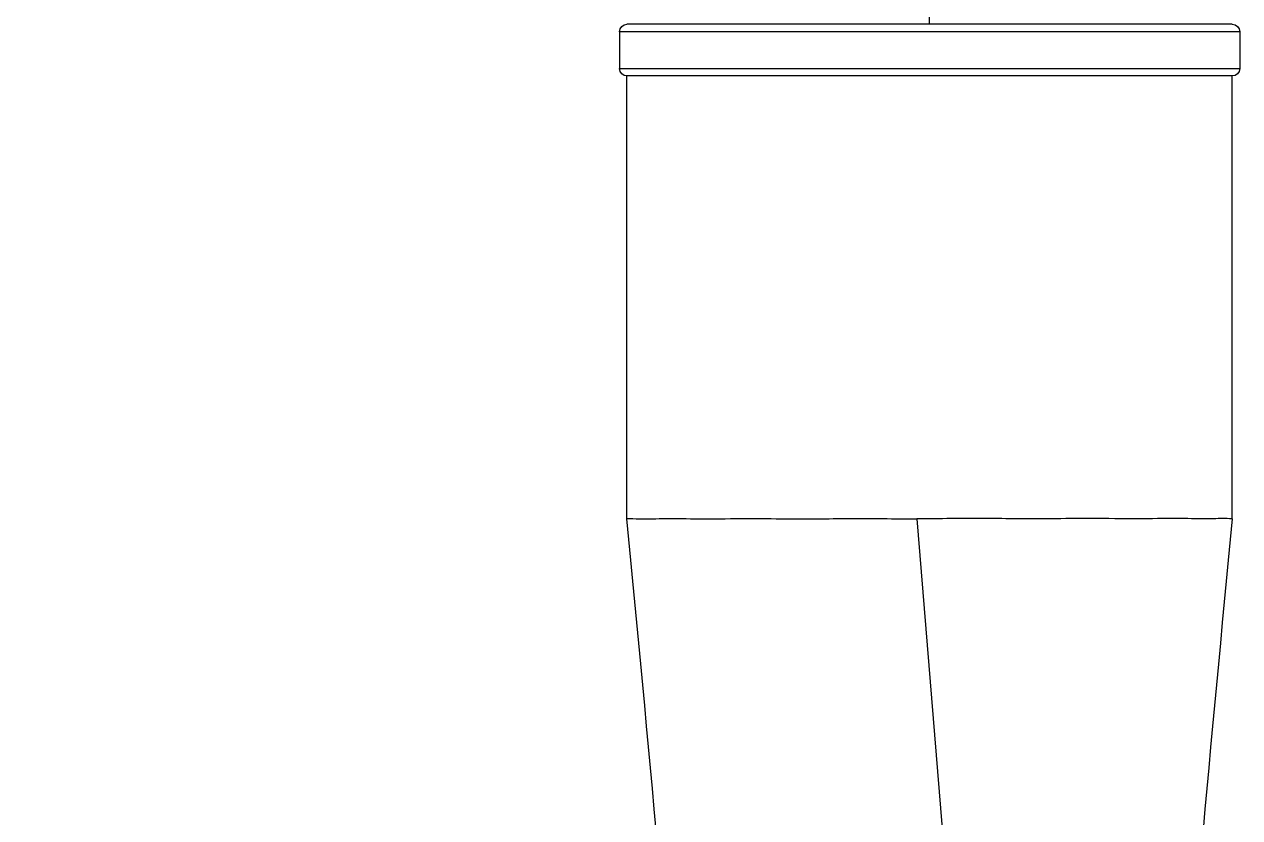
# Model space of a CAD drawing. Header units: millimetres. Extents: x 296 to 1136, y 93 to 687.
# Drawn here: x 874.39 to 890.85, y 477.88 to 488.63 of the extents above; entities that cross this region are included whole.
import ezdxf

# ---------------------------------------------------------------- set-up
doc = ezdxf.new("R2010")
doc.units = ezdxf.units.MM
doc.header["$LTSCALE"] = 0.75
doc.linetypes.add('CENTERX2', pattern=[101.6, 63.5, -12.7, 12.7, -12.7])
doc.layers.add('CENTER', color=1, linetype='CENTERX2')

msp = doc.modelspace()

# ---------------------------------------------------------------- linework, layer by layer
at = {"extrusion": (0, 0, -1)}
for p, q in [((890.753, 488.631), (882.553, 488.631)), ((890.853, 488.531), (882.453, 488.531)), ((882.453, 488.531), (882.453, 488.031)), ((890.853, 488.531), (890.853, 488.031)), ((882.453, 488.031), (890.853, 488.031)), ((890.753, 487.931), (882.553, 487.931)), ((882.553, 481.931), (882.553, 487.931)), ((890.753, 481.931), (890.753, 487.931)), ((886.481, 481.931), (887.219, 472.931)), ((889.103, 481.933), (889.103, 481.933))]:
    msp.add_line(p, q, dxfattribs=at)
for centre, start, end in [((-882.553, 488.531), 0, 90), ((-890.753, 488.531), 90, 180), ((-882.553, 488.031), 270, 0), ((-890.753, 488.031), 180, 270)]:
    msp.add_arc(centre, 0.1, start, end, dxfattribs=at)
for points, knots in [([(882.553, 481.931), (882.553, 481.932), (882.568, 481.934), (882.64, 481.934), (882.705, 481.931), (882.884, 481.931), (882.997, 481.934), (883.269, 481.934), (883.427, 481.932), (883.782, 481.931), (883.977, 481.934), (884.353, 481.934), (884.527, 481.933), (884.981, 481.93), (885.269, 481.933), (885.867, 481.935), (886.173, 481.932), (886.481, 481.931)], [-0.6219099, -0.6219099, -0.6219099, -0.6219099, -0.5606221, -0.5606221, -0.4819343, -0.4819343, -0.4036373, -0.4036373, -0.3247839, -0.3247839, -0.2461692, -0.2461692, -0.1848541, -0.1848541, -0.0926489, -0.0926489, -0.0000346, -0.0000346, -0.0000346, -0.0000346]), ([(890.753, 481.931), (890.753, 481.931), (890.752, 481.931), (890.738, 481.931), (890.702, 481.934), (890.579, 481.934), (890.492, 481.931), (890.272, 481.931), (890.139, 481.934), (889.83, 481.934), (889.655, 481.932), (889.269, 481.931), (889.059, 481.934), (888.66, 481.934), (888.478, 481.933), (888.004, 481.93), (887.708, 481.933), (887.099, 481.935), (886.79, 481.932), (886.481, 481.931)], [0.6217447, 0.6217447, 0.6217447, 0.6217447, 0.6387129, 0.6387129, 0.7168525, 0.7168525, 0.7954949, 0.7954949, 0.873841, 0.873841, 0.9526445, 0.9526445, 1.0313144, 1.0313144, 1.0925929, 1.0925929, 1.1848246, 1.1848246, 1.2773898, 1.2773898, 1.2773898, 1.2773898])]:
    msp.add_open_spline(points, degree=3, knots=knots)
for points in [[(883.353, 472.931), (883.117, 475.934), (882.844, 478.934), (882.553, 481.931)], [(890.753, 481.931), (890.461, 478.933), (890.188, 475.934), (889.953, 472.931)]]:
    msp.add_open_spline(points, degree=3)
at = {"layer": 'CENTER', "ltscale": 0.25}
msp.add_arc((843.826, 488.892), 42.827, 359.6513, 180.3487, dxfattribs=at)

doc.saveas('drawing.dxf')
